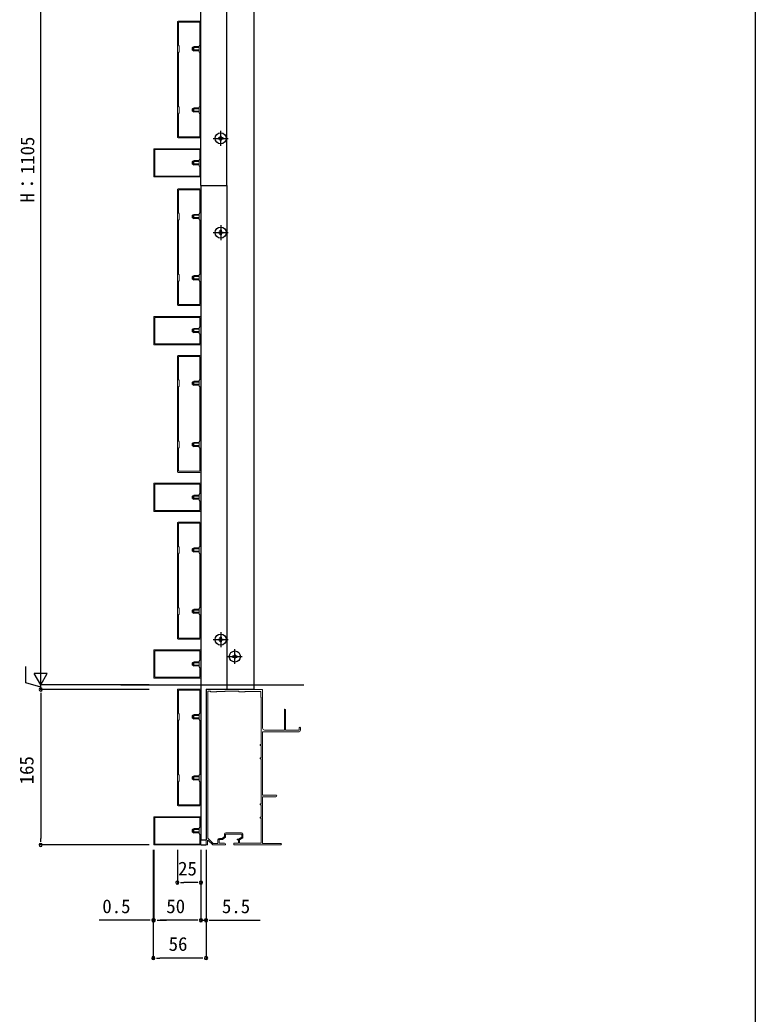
# Model space of a CAD drawing. Units: millimetres, scale not verified. Extents: x -1386 to 1386, y -2240 to 2242.
# Drawn here: x 606 to 1386, y 1 to 1056 of the extents above; entities that cross this region are included whole.
import ezdxf
from ezdxf.enums import TextEntityAlignment as Align

# ---------------------------------------------------------------- set-up
doc = ezdxf.new("R2010")
doc.units = ezdxf.units.MM
doc.header["$LTSCALE"] = 8
doc.layers.add('0-2_YKK_11', color=7, linetype='Continuous', lineweight=18)
for name, color, linetype in [('0-3_YKK_12', 2, 'Continuous'), ('0-4_YKK_13', 4, 'Continuous'), ('0-5_YKK_D', 6, 'Continuous'), ('0-6_YKK_ZWAK', 7, 'Continuous')]:
    doc.layers.add(name, color=color, linetype=linetype)
doc.styles.add('ＭＳ ゴシック', font='')
doc.styles.get('ＭＳ ゴシック').set_extended_font_data('MS Gothic')

msp = doc.modelspace()

# ---------------------------------------------------------------- linework, layer by layer
at = {"layer": '0-2_YKK_11'}
for p, q in [((773, 1054.244), (773, 932.244)), ((797, 1055.244), (774, 1055.244)), ((798, 932.244), (798, 1054.244)), ((774.1, 1021.844), (774.1, 964.644)), ((774, 931.244), (797, 931.244)), ((749, 890.744), (797, 890.744)), ((773, 876.244), (773, 754.244)), ((797, 877.244), (774, 877.244)), ((798, 754.244), (798, 876.244)), ((774.1, 843.844), (774.1, 786.644)), ((774, 753.244), (797, 753.244)), ((749, 712.744), (797, 712.744)), ((773, 699.244), (773, 577.244)), ((797, 700.244), (774, 700.244)), ((798, 577.244), (798, 699.244)), ((774.1, 666.844), (774.1, 609.644)), ((774, 576.244), (797, 576.244)), ((749, 535.744), (797, 535.744)), ((773, 522.244), (773, 400.244)), ((797, 523.244), (774, 523.244)), ((798, 400.244), (798, 522.244)), ((774.1, 489.844), (774.1, 432.644)), ((774, 399.244), (797, 399.244)), ((749, 358.744), (797, 358.744)), ((773, 345.244), (773, 223.244)), ((797, 346.244), (774, 346.244)), ((798, 223.244), (798, 345.244)), ((774.1, 312.844), (774.1, 255.644)), ((903.5, 302.744), (903.5, 305.144)), ((774, 222.244), (797, 222.244)), ((824.4, 193.544), (841.1, 193.544)), ((749, 181.744), (797, 181.744))]:
    msp.add_line(p, q, dxfattribs=at)
for points in [[(774.1, 1021.844), (774.1, 964.644), (775, 963.744), (775, 957.744), (774.1, 956.844), (774.1, 932.344), (796.9, 932.344), (796.9, 956.844), (796, 957.744), (796, 963.744), (796.9, 964.644), (796.9, 1021.844), (796, 1022.744), (796, 1028.744), (796.9, 1029.644), (796.9, 1054.144), (774.1, 1054.144), (774.1, 1029.644), (775, 1028.744), (775, 1022.744)], [(748, 889.744), (798, 889.744), (798, 919.744), (748, 919.744)], [(749, 890.744), (797, 890.744), (797, 900.744), (796, 901.744), (796, 907.744), (797, 908.744), (797, 918.744), (749, 918.744)], [(774.1, 843.844), (774.1, 786.644), (775, 785.744), (775, 779.744), (774.1, 778.844), (774.1, 754.344), (796.9, 754.344), (796.9, 778.844), (796, 779.744), (796, 785.744), (796.9, 786.644), (796.9, 843.844), (796, 844.744), (796, 850.744), (796.9, 851.644), (796.9, 876.144), (774.1, 876.144), (774.1, 851.644), (775, 850.744), (775, 844.744)], [(748, 711.744), (798, 711.744), (798, 741.744), (748, 741.744)], [(749, 712.744), (797, 712.744), (797, 722.744), (796, 723.744), (796, 729.744), (797, 730.744), (797, 740.744), (749, 740.744)], [(774.1, 666.844), (774.1, 609.644), (775, 608.744), (775, 602.744), (774.1, 601.844), (774.1, 577.344), (796.9, 577.344), (796.9, 601.844), (796, 602.744), (796, 608.744), (796.9, 609.644), (796.9, 666.844), (796, 667.744), (796, 673.744), (796.9, 674.644), (796.9, 699.144), (774.1, 699.144), (774.1, 674.644), (775, 673.744), (775, 667.744)], [(748, 534.744), (798, 534.744), (798, 564.744), (748, 564.744)], [(749, 535.744), (797, 535.744), (797, 545.744), (796, 546.744), (796, 552.744), (797, 553.744), (797, 563.744), (749, 563.744)], [(774.1, 489.844), (774.1, 432.644), (775, 431.744), (775, 425.744), (774.1, 424.844), (774.1, 400.344), (796.9, 400.344), (796.9, 424.844), (796, 425.744), (796, 431.744), (796.9, 432.644), (796.9, 489.844), (796, 490.744), (796, 496.744), (796.9, 497.644), (796.9, 522.144), (774.1, 522.144), (774.1, 497.644), (775, 496.744), (775, 490.744)], [(748, 357.744), (798, 357.744), (798, 387.744), (748, 387.744)], [(749, 358.744), (797, 358.744), (797, 368.744), (796, 369.744), (796, 375.744), (797, 376.744), (797, 386.744), (749, 386.744)], [(774.1, 312.844), (774.1, 255.644), (775, 254.744), (775, 248.744), (774.1, 247.844), (774.1, 223.344), (796.9, 223.344), (796.9, 247.844), (796, 248.744), (796, 254.744), (796.9, 255.644), (796.9, 312.844), (796, 313.744), (796, 319.744), (796.9, 320.644), (796.9, 345.144), (774.1, 345.144), (774.1, 320.644), (775, 319.744), (775, 313.744)], [(748, 180.744), (798, 180.744), (798, 210.744), (748, 210.744)], [(749, 181.744), (797, 181.744), (797, 191.744), (796, 192.744), (796, 198.744), (797, 199.744), (797, 209.744), (749, 209.744)]]:
    msp.add_lwpolyline(points, close=True, dxfattribs=at)
for points in [[(863.5, 304.744), (863.5, 345.744), (841.958, 345.744), (841.775, 345.624), (841.225, 345.624), (841.042, 345.744), (820.958, 345.744), (820.775, 345.624), (820.225, 345.624), (820.042, 345.744), (811.958, 345.744), (811.775, 345.624), (811.225, 345.624), (811.042, 345.744), (803.5, 345.744), (803.5, 342.744), (803.8, 342.444)], [(803.8, 342.444), (803.8, 189.044), (803.5, 188.744), (803.5, 180.744), (805, 180.744), (805, 185.643), (805.368, 185.797), (810.5, 180.744), (824, 180.744), (824, 181.744)], [(805.4, 343.944), (805.4, 187.872), (811.115, 182.244), (816.1, 182.244), (816.1, 186.244)], [(842.6, 192.044), (842.6, 188.189), (839.1, 186.189), (839.1, 182.744), (862, 182.744), (862, 209.244), (861, 209.244), (861, 210.244), (862, 210.244), (862, 223.244), (861, 223.244), (861, 224.244), (862, 224.244), (862, 272.244), (861, 272.244), (861, 273.244), (862, 273.244), (862, 286.244), (861, 286.244), (861, 287.244), (862, 287.244), (862, 337.244), (861.5, 337.744), (861.5, 343.744), (845, 343.744), (844.5, 343.244), (838.5, 343.244), (837.8, 343.944), (823.7, 343.944), (823.5, 343.744), (815, 343.744), (814.5, 343.244), (808.5, 343.244), (807.8, 343.944), (805.4, 343.944), (805.4, 187.872)], [(886.5, 324.044), (886.5, 302.744), (865.5, 302.744)], [(902.3, 305.144), (902.3, 302.744), (895.958, 302.744), (895.775, 302.624), (895.225, 302.624), (895.042, 302.744), (887.9, 302.744), (887.9, 324.044)], [(877.5, 233.744), (863.5, 233.744), (863.5, 279.285), (863.38, 279.469), (863.38, 280.019), (863.5, 280.202), (863.5, 300.744), (901.5, 300.744)], [(882.7, 182.344), (863.5, 182.344), (863.5, 216.285), (863.38, 216.469), (863.38, 217.019), (863.5, 217.202), (863.5, 231.744), (877.5, 231.744)], [(823, 182.744), (817.4, 182.744), (817.4, 186.444), (820.9, 186.444), (824.2, 188.944), (824.2, 192.244), (841.3, 192.244), (841.3, 188.944), (837.975, 187.044), (836.3, 187.044), (836.3, 186.144), (837.8, 186.144), (837.8, 182.744), (833, 182.744), (833, 180.744), (859.042, 180.744), (859.225, 180.864), (859.775, 180.864), (859.958, 180.744), (876.042, 180.744), (876.225, 180.864), (876.775, 180.864), (876.958, 180.744), (882.7, 180.744)], [(817.6, 187.744), (820.463, 187.744), (822.9, 189.59), (822.9, 192.044)]]:
    msp.add_lwpolyline(points, dxfattribs=at)
for centre, radius, start, end in [((774, 1054.244), 1, 90.00001, 179.99999), ((797, 1054.244), 1, 0.00001, 89.99999), ((774, 932.244), 1, 180.00001, 269.99999), ((797, 932.244), 1, 270.00001, 359.99999), ((774, 876.244), 1, 90.00001, 179.99999), ((797, 876.244), 1, 0.00001, 89.99999), ((774, 754.244), 1, 180.00001, 269.99999), ((797, 754.244), 1, 270.00001, 359.99999), ((774, 699.244), 1, 90.00001, 179.99999), ((797, 699.244), 1, 0.00001, 89.99999), ((774, 577.244), 1, 180.00001, 269.99999), ((797, 577.244), 1, 270.00001, 359.99999), ((774, 522.244), 1, 90.00001, 179.99999), ((797, 522.244), 1, 0.00001, 89.99999), ((774, 400.244), 1, 180.00001, 269.99999), ((797, 400.244), 1, 270.00001, 359.99999), ((774, 345.244), 1, 90.00001, 179.99999), ((797, 345.244), 1, 0.00001, 89.99999), ((887.2, 324.044), 0.7, 90.00001, 179.99999), ((887.2, 324.044), 0.7, 0.00001, 89.99999), ((865.5, 304.744), 2, 180.00001, 269.99999), ((901.5, 302.744), 2, 270.00001, 359.99999), ((902.9, 305.144), 0.6, 90.00001, 179.99999), ((902.9, 305.144), 0.6, 0.00001, 89.99999), ((877.5, 232.744), 1, 0.00001, 89.99999), ((877.5, 232.744), 1, 270.00001, 359.99999), ((774, 223.244), 1, 180.00001, 269.99999), ((797, 223.244), 1, 270.00001, 359.99999), ((824.4, 192.044), 1.5, 90.00001, 179.99999), ((841.1, 192.044), 1.5, 0.00001, 89.99999), ((817.6, 186.244), 1.5, 90.00001, 179.99999), ((823, 181.744), 1, 0.00001, 89.99999), ((882.7, 181.544), 0.8, 0.00001, 89.99999), ((882.7, 181.544), 0.8, 270.00001, 359.99999)]:
    msp.add_arc(centre, radius, start, end, dxfattribs=at)
at = {"layer": '0-3_YKK_12'}
for p, q in [((798, 880.744), (798, 1412.744)), ((825.5, 880.744), (825.5, 1412.744)), ((798, 880.744), (825.5, 880.744)), ((798, 880.744), (798, 186.244)), ((798, 880.744), (825.5, 880.744)), ((825.5, 880.744), (825.5, 346.244)), ((713, 350.744), (907.047, 350.744)), ((803.5, 346.244), (825.5, 346.244)), ((803.5, 346.244), (803.5, 186.244)), ((798, 186.244), (803.5, 186.244))]:
    msp.add_line(p, q, dxfattribs=at)
msp.add_lwpolyline([(844.774, 1415.744), (854, 1415.744), (854, 345.744), (804, 345.744), (804, 346.244)], dxfattribs=at)
at = {"layer": '0-4_YKK_13'}
for p, q in [((789.1, 1027.044), (790.5, 1027.744)), ((789.1, 1024.444), (789.1, 1027.044)), ((789.1, 1024.444), (790.5, 1023.744)), ((796, 1027.089), (789.191, 1027.089)), ((796, 1024.398), (789.191, 1024.398)), ((796, 1027.744), (790.5, 1027.744)), ((789.1, 962.044), (790.5, 962.744)), ((789.1, 959.444), (789.1, 962.044)), ((796, 962.089), (789.191, 962.089)), ((796, 962.744), (790.5, 962.744)), ((789.1, 959.444), (790.5, 958.744)), ((796, 959.398), (789.191, 959.398)), ((811.1, 930.744), (826.9, 930.744)), ((819, 922.844), (819, 938.644)), ((820.5, 930.244), (821.5, 930.244)), ((789.1, 906.044), (790.5, 906.744)), ((789.1, 903.444), (789.1, 906.044)), ((789.1, 903.444), (790.5, 902.744)), ((796, 906.089), (789.191, 906.089)), ((796, 903.398), (789.191, 903.398)), ((796, 906.744), (790.5, 906.744)), ((789.1, 849.044), (790.5, 849.744)), ((789.1, 846.444), (789.1, 849.044)), ((789.1, 846.444), (790.5, 845.744)), ((796, 849.089), (789.191, 849.089)), ((796, 846.398), (789.191, 846.398)), ((796, 849.744), (790.5, 849.744)), ((819, 838.644), (819, 822.844)), ((811.1, 830.744), (826.9, 830.744)), ((820.5, 831.244), (821.5, 831.244)), ((789.1, 784.044), (790.5, 784.744)), ((789.1, 781.444), (789.1, 784.044)), ((789.1, 781.444), (790.5, 780.744)), ((796, 784.089), (789.191, 784.089)), ((796, 781.398), (789.191, 781.398)), ((796, 784.744), (790.5, 784.744)), ((789.1, 728.044), (790.5, 728.744)), ((796, 728.744), (790.5, 728.744)), ((789.1, 725.444), (789.1, 728.044)), ((789.1, 725.444), (790.5, 724.744)), ((796, 728.089), (789.191, 728.089)), ((796, 725.398), (789.191, 725.398)), ((789.1, 672.044), (790.5, 672.744)), ((789.1, 669.444), (789.1, 672.044)), ((789.1, 669.444), (790.5, 668.744)), ((796, 672.089), (789.191, 672.089)), ((796, 669.398), (789.191, 669.398)), ((796, 672.744), (790.5, 672.744)), ((789.1, 607.044), (790.5, 607.744)), ((789.1, 604.444), (789.1, 607.044)), ((789.1, 604.444), (790.5, 603.744)), ((796, 607.089), (789.191, 607.089)), ((796, 604.398), (789.191, 604.398)), ((796, 607.744), (790.5, 607.744)), ((789.1, 551.044), (790.5, 551.744)), ((789.1, 548.444), (789.1, 551.044)), ((796, 551.089), (789.191, 551.089)), ((796, 551.744), (790.5, 551.744)), ((789.1, 548.444), (790.5, 547.744)), ((796, 548.398), (789.191, 548.398)), ((789.1, 495.044), (790.5, 495.744)), ((789.1, 492.444), (789.1, 495.044)), ((789.1, 492.444), (790.5, 491.744)), ((796, 495.089), (789.191, 495.089)), ((796, 492.398), (789.191, 492.398)), ((796, 495.744), (790.5, 495.744)), ((789.1, 430.044), (790.5, 430.744)), ((789.1, 427.444), (789.1, 430.044)), ((789.1, 427.444), (790.5, 426.744)), ((796, 430.089), (789.191, 430.089)), ((796, 427.398), (789.191, 427.398)), ((796, 430.744), (790.5, 430.744)), ((819, 406.644), (819, 390.844)), ((811.1, 398.744), (826.9, 398.744)), ((820.5, 399.244), (821.5, 399.244)), ((826.1, 380.744), (841.9, 380.744)), ((834, 372.844), (834, 388.644)), ((835.5, 380.244), (836.5, 380.244)), ((789.1, 374.044), (790.5, 374.744)), ((789.1, 371.444), (789.1, 374.044)), ((789.1, 371.444), (790.5, 370.744)), ((796, 374.089), (789.191, 374.089)), ((796, 371.398), (789.191, 371.398)), ((796, 374.744), (790.5, 374.744)), ((789.1, 318.044), (790.5, 318.744)), ((789.1, 315.444), (789.1, 318.044)), ((796, 318.089), (789.191, 318.089)), ((796, 318.744), (790.5, 318.744)), ((789.1, 315.444), (790.5, 314.744)), ((796, 315.398), (789.191, 315.398)), ((789.1, 253.044), (790.5, 253.744)), ((796, 253.744), (790.5, 253.744)), ((789.1, 250.444), (789.1, 253.044)), ((789.1, 250.444), (790.5, 249.744)), ((796, 253.089), (789.191, 253.089)), ((796, 250.398), (789.191, 250.398)), ((789.1, 197.044), (790.5, 197.744)), ((789.1, 194.444), (789.1, 197.044)), ((789.1, 194.444), (790.5, 193.744)), ((796, 197.089), (789.191, 197.089)), ((796, 194.398), (789.191, 194.398)), ((796, 197.744), (790.5, 197.744))]:
    msp.add_line(p, q, dxfattribs=at)
for points in [[(796, 1023.744), (790.5, 1023.744), (790.5, 1027.744)], [(796, 958.744), (790.5, 958.744), (790.5, 962.744)], [(817.5, 931.244), (816.5, 931.244), (816.5, 930.244), (817.5, 930.244)], [(819.5, 932.244), (819.5, 933.244), (818.5, 933.244), (818.5, 932.244)], [(818.5, 929.244), (818.5, 928.244), (819.5, 928.244), (819.5, 929.244)], [(821.5, 930.244), (821.5, 931.244), (820.5, 931.244)], [(796, 902.744), (790.5, 902.744), (790.5, 906.744)], [(796, 845.744), (790.5, 845.744), (790.5, 849.744)], [(817.5, 830.244), (816.5, 830.244), (816.5, 831.244), (817.5, 831.244)], [(818.5, 832.244), (818.5, 833.244), (819.5, 833.244), (819.5, 832.244)], [(819.5, 829.244), (819.5, 828.244), (818.5, 828.244), (818.5, 829.244)], [(821.5, 831.244), (821.5, 830.244), (820.5, 830.244)], [(796, 780.744), (790.5, 780.744), (790.5, 784.744)], [(796, 724.744), (790.5, 724.744), (790.5, 728.744)], [(796, 668.744), (790.5, 668.744), (790.5, 672.744)], [(796, 603.744), (790.5, 603.744), (790.5, 607.744)], [(796, 547.744), (790.5, 547.744), (790.5, 551.744)], [(796, 491.744), (790.5, 491.744), (790.5, 495.744)], [(796, 426.744), (790.5, 426.744), (790.5, 430.744)], [(818.5, 400.244), (818.5, 401.244), (819.5, 401.244), (819.5, 400.244)], [(817.5, 398.244), (816.5, 398.244), (816.5, 399.244), (817.5, 399.244)], [(819.5, 397.244), (819.5, 396.244), (818.5, 396.244), (818.5, 397.244)], [(821.5, 399.244), (821.5, 398.244), (820.5, 398.244)], [(832.5, 381.244), (831.5, 381.244), (831.5, 380.244), (832.5, 380.244)], [(834.5, 382.244), (834.5, 383.244), (833.5, 383.244), (833.5, 382.244)], [(836.5, 380.244), (836.5, 381.244), (835.5, 381.244)], [(796, 370.744), (790.5, 370.744), (790.5, 374.744)], [(833.5, 379.244), (833.5, 378.244), (834.5, 378.244), (834.5, 379.244)], [(796, 314.744), (790.5, 314.744), (790.5, 318.744)], [(796, 249.744), (790.5, 249.744), (790.5, 253.744)], [(796, 193.744), (790.5, 193.744), (790.5, 197.744)]]:
    msp.add_lwpolyline(points, dxfattribs=at)
for centre in [(819, 930.744), (819, 830.744), (819, 398.744), (834, 380.744)]:
    msp.add_circle(centre, 5.9, dxfattribs=at)
for centre, start, end in [((817.5, 932.244), 270, 0), ((817.5, 929.244), 0, 90), ((820.5, 932.244), 180, 270), ((820.5, 929.244), 90, 180), ((817.5, 832.244), 270, 0), ((817.5, 829.244), 0, 90), ((820.5, 832.244), 180, 270), ((820.5, 829.244), 90, 180), ((817.5, 400.244), 270, 0), ((817.5, 397.244), 0, 90), ((820.5, 400.244), 180, 270), ((820.5, 397.244), 90, 180), ((832.5, 382.244), 270, 0), ((832.5, 379.244), 0, 90), ((835.5, 382.244), 180, 270), ((835.5, 379.244), 90, 180)]:
    msp.add_arc(centre, 1, start, end, dxfattribs=at)
at = {"layer": '0-5_YKK_D'}
for p, q in [((628, 364.744), (628, 1441.744)), ((628, 350.744), (628, 374.992)), ((628, 350.744), (621, 362.868)), ((635, 362.868), (621, 362.868)), ((628, 350.744), (635, 362.868)), ((743, 350.744), (627, 350.744)), ((743, 350.744), (627, 350.744)), ((628, 350.744), (628, 357.544)), ((628, 345.744), (628, 350.744)), ((628, 345.744), (628, 350.744)), ((743, 345.744), (627, 345.744)), ((743, 345.744), (627, 345.744)), ((628, 342.344), (628, 338.944)), ((628, 342.344), (628, 338.944)), ((628, 338.944), (628, 187.544)), ((628, 338.944), (628, 332.144)), ((743, 180.744), (627, 180.744)), ((628, 184.144), (628, 187.544)), ((798.2, 180.744), (803.3, 180.744)), ((747.5, 175.744), (747.5, 99.744)), ((747.5, 175.744), (747.5, 59.744)), ((748, 175.744), (748, 99.744)), ((748, 175.744), (748, 99.744)), ((773, 175.744), (773, 139.744)), ((798, 175.744), (798, 99.744)), ((798, 175.744), (798, 99.744)), ((798, 175.744), (798, 139.744)), ((803.5, 175.744), (803.5, 99.744)), ((803.5, 175.744), (803.5, 59.744)), ((776.4, 140.744), (779.8, 140.744)), ((791.2, 140.744), (779.8, 140.744)), ((794.6, 140.744), (791.2, 140.744)), ((740.7, 100.744), (690.167, 100.744)), ((744.1, 100.744), (740.7, 100.744)), ((748, 100.744), (747.5, 100.744)), ((751.4, 100.744), (754.8, 100.744)), ((751.4, 100.744), (754.8, 100.744)), ((791.2, 100.744), (754.8, 100.744)), ((754.8, 100.744), (761.6, 100.744)), ((791.2, 100.744), (784.4, 100.744)), ((794.6, 100.744), (791.2, 100.744)), ((794.6, 100.744), (791.2, 100.744)), ((798, 100.744), (803.5, 100.744)), ((806.9, 100.744), (810.3, 100.744)), ((810.3, 100.744), (860.833, 100.744)), ((750.9, 60.744), (754.3, 60.744)), ((796.7, 60.744), (754.3, 60.744)), ((800.1, 60.744), (796.7, 60.744))]:
    msp.add_line(p, q, dxfattribs=at)
msp.add_lwpolyline([(628, 348.244), (612.2, 352.984), (612.2, 370.05)], dxfattribs=at)
for centre, start, end in [((628, 345.744), 90, 270), ((628, 345.744), 90, 270), ((628, 345.744), 270, 90), ((628, 345.744), 270, 90), ((628, 180.744), 90, 270), ((628, 180.744), 270, 90), ((773, 140.744), 0, 180), ((773, 140.744), 180, 0), ((798, 140.744), 0, 180), ((798, 140.744), 180, 0), ((747.5, 100.744), 0, 180), ((747.5, 100.744), 180, 0), ((748, 100.744), 0, 180), ((748, 100.744), 0, 180), ((748, 100.744), 180, 0), ((748, 100.744), 180, 0), ((798, 100.744), 0, 180), ((798, 100.744), 0, 180), ((798, 100.744), 180, 0), ((798, 100.744), 180, 0), ((803.5, 100.744), 0, 180), ((803.5, 100.744), 180, 0), ((747.5, 60.744), 0, 180), ((747.5, 60.744), 180, 0), ((803.5, 60.744), 0, 180), ((803.5, 60.744), 180, 0)]:
    msp.add_arc(centre, 1.7, start, end, dxfattribs=at)
at = {"layer": '0-6_YKK_ZWAK'}
msp.add_line((1386, 2128), (1386, -2240), dxfattribs=at)

# ---------------------------------------------------------------- texts
at = {"layer": '0-5_YKK_D', "style": 'ＭＳ ゴシック'}
for s, p in [('H：1105', (625.6, 862.71)), ('165', (624.8, 245.11))]:
    msp.add_text(s, height=14.66, rotation=90, dxfattribs=at).set_placement(p, align=Align.BOTTOM_LEFT)
for s, p in [('25', (773.767, 143.944)), ('0.5', (693.367, 103.944)), ('50', (761.267, 103.944)), ('5.5', (820.3, 103.944)), ('56', (763.767, 63.944))]:
    msp.add_text(s, height=14.66, dxfattribs=at).set_placement(p, align=Align.BOTTOM_LEFT)

doc.saveas('drawing.dxf')
